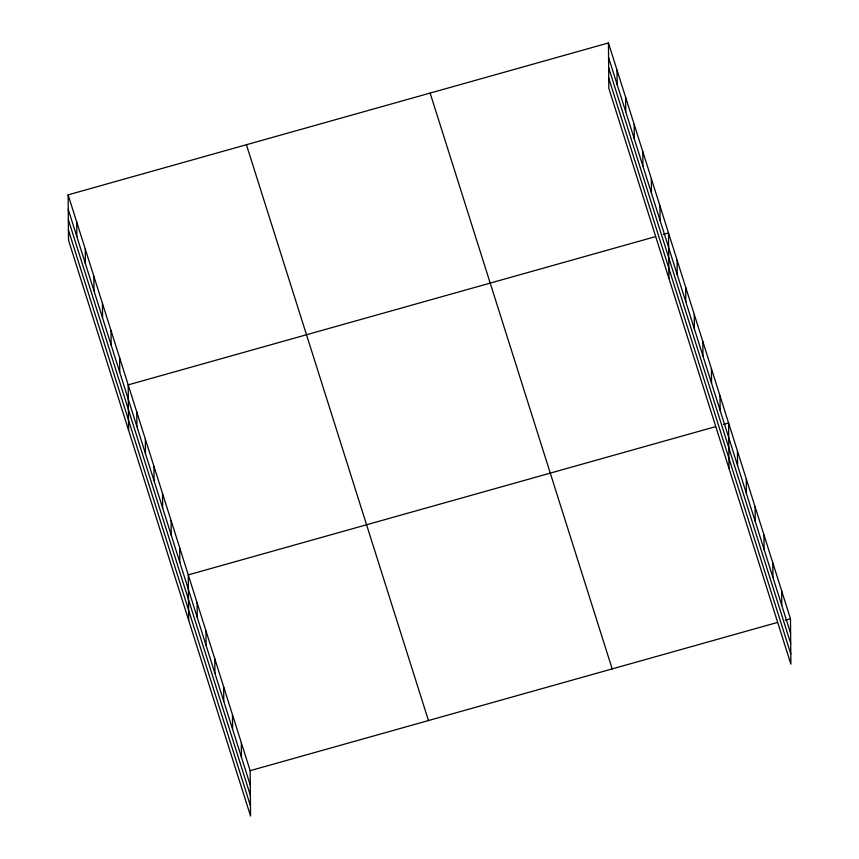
<?xml version="1.0" encoding="UTF-8"?>
<svg xmlns="http://www.w3.org/2000/svg" width="859" height="859" viewBox="0 0 859 859"><rect width="100%" height="100%" fill="white"/><g stroke="black" fill="none" stroke-linecap="round" stroke-linejoin="round"><path stroke-width="1.29" d="M68.119 194.853L250.162 770.673L250.56 816.05L68.516 240.23L68.119 194.853L608.44 42.95L790.484 618.77L790.881 664.147L608.838 88.327L608.44 42.95M655.6 236.601L128.195 384.875L128.592 430.252M663.352 234.421L668.517 232.972L668.914 278.348M715.676 426.622L188.271 574.896L188.658 620.273M723.428 424.443L728.593 422.993L728.99 468.37M250.162 770.673L777.567 622.41M785.319 620.23L790.484 618.77M608.569 57.489L790.613 633.319M608.655 67.668L790.709 643.488M608.752 78.148L790.795 653.967M430.134 93.083L612.177 668.903M246.426 144.731L428.469 720.551M68.248 209.392L250.291 785.223M68.333 219.571L250.377 795.391M68.419 230.051L250.474 805.871M781.647 590.809L781.776 605.348M772.799 562.838L772.928 577.377M763.962 534.867L764.091 549.406M755.115 506.896L755.244 521.434M746.278 478.935L746.407 493.474M737.43 450.964L737.559 465.503M720.014 395.849L720.132 410.387M711.424 368.704L711.553 383.243M702.845 341.56L702.973 356.098M694.265 314.405L694.394 328.954M685.686 287.26L685.804 301.799M677.096 260.116L677.225 274.655M659.937 205.827L660.066 220.366M651.347 178.683L651.476 193.221M642.768 151.538L642.897 166.077M634.189 124.383L634.318 138.933M625.61 97.239L625.728 111.777M617.02 70.094L617.149 84.633M241.325 742.713L241.443 757.251M232.478 714.742L232.606 729.28M223.641 686.77L223.759 701.309M214.793 658.799L214.922 673.349M205.956 630.839L206.074 645.377M197.108 602.868L197.237 617.406M179.681 547.752L179.81 562.291M171.102 520.608L171.231 535.146M162.523 493.463L162.652 508.002M153.933 466.319L154.062 480.857M145.354 439.164L145.482 453.713M136.774 412.019L136.903 426.558M119.605 357.731L119.734 372.269M111.026 330.586L111.155 345.125M102.446 303.442L102.575 317.98M93.867 276.297L93.985 290.836M85.277 249.142L85.406 263.692M76.698 221.998L76.827 236.536"/></g></svg>
